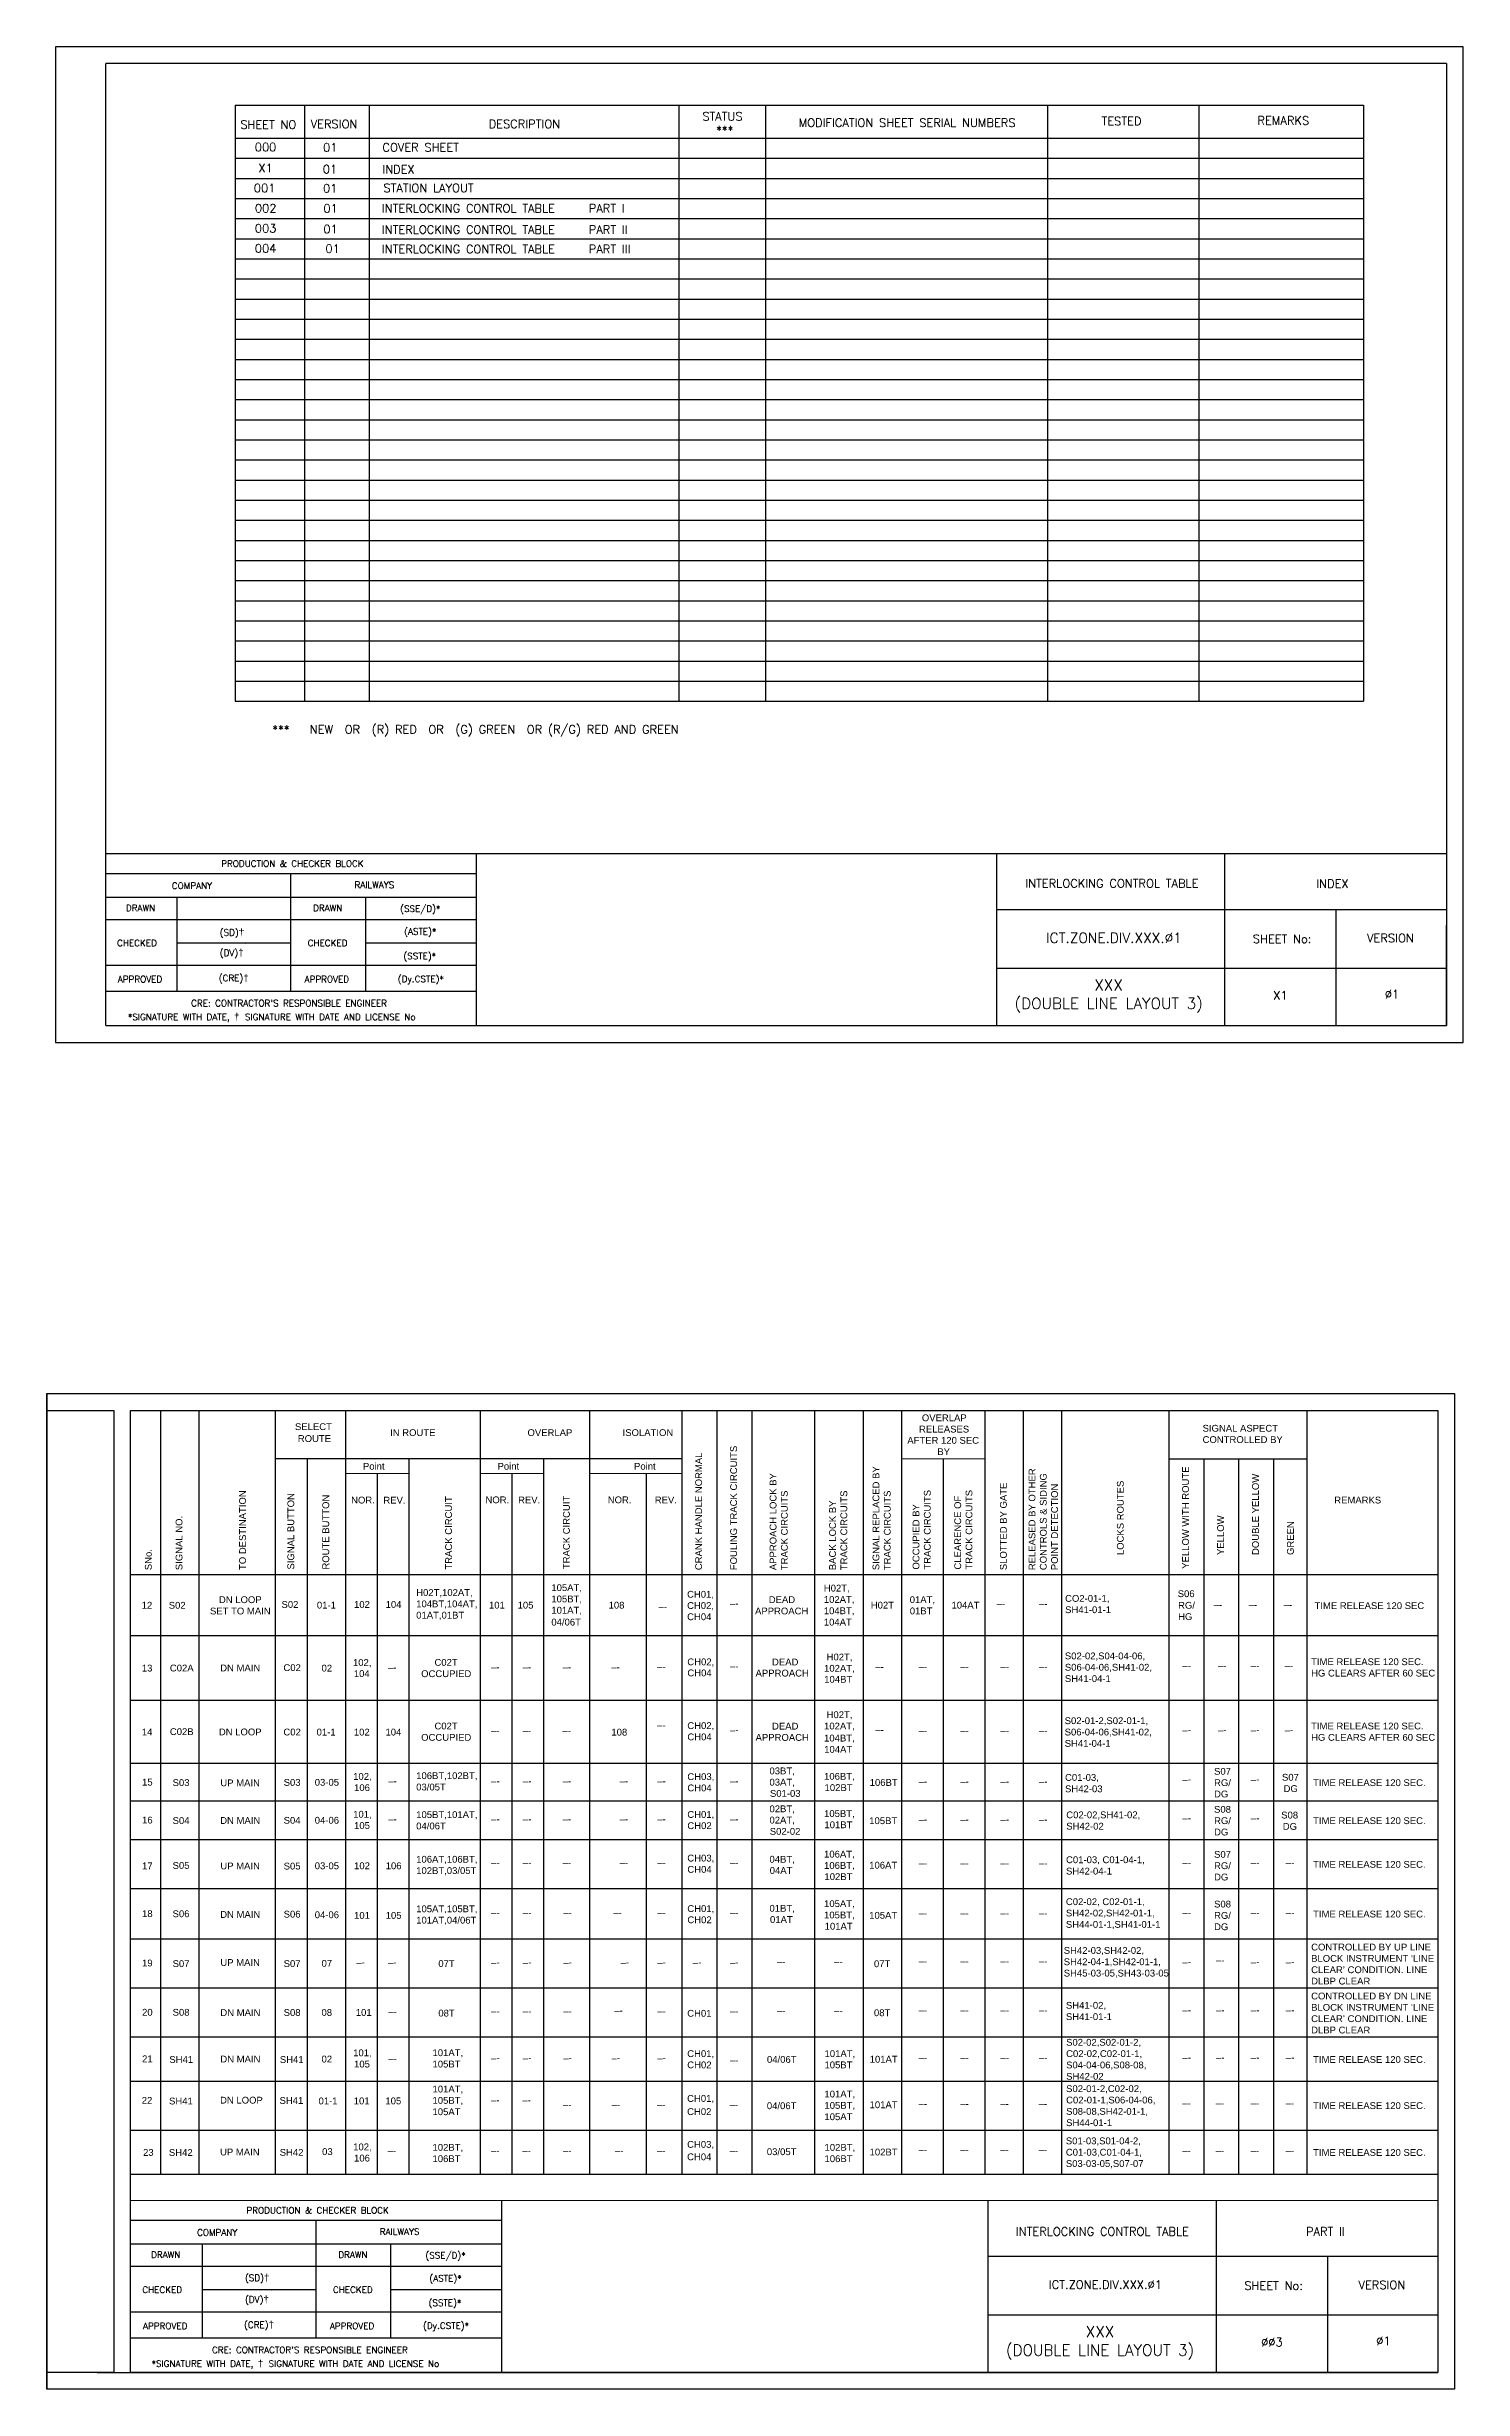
# Model space of a CAD drawing. Header units: inches. Extents: x -19 to 1640, y 39 to 741.
# Drawn here: x 766 to 1189, y 39 to 738 of the extents above; entities that cross this region are included whole.
import ezdxf
from ezdxf.enums import TextEntityAlignment as Align

# ---------------------------------------------------------------- set-up
doc = ezdxf.new("R2010")
doc.units = ezdxf.units.IN
doc.header["$MEASUREMENT"] = 0
for name, color, linetype in [('PDF2_Text', 7, 'Continuous'), ('PDF_Geometry', 7, 'Continuous'), ('PDF_Text', 7, 'Continuous')]:
    doc.layers.add(name, color=color, linetype=linetype)
doc.styles.add('PDF Arial', font='arial.ttf')
doc.styles.add('ROMANS', font='romans.shx', dxfattribs={"height": 2})

# ---------------------------------------------------------------- blocks, each defined once
blk = doc.blocks.new('A$C1B685902')
at = {"color": 7}
blk.add_line((0, 297), (0, 0), dxfattribs=at)
for points in [[(0, 297), (420, 297), (420, 0), (0, 0)], [(25, 292), (415, 292), (415, 5), (25, 5)]]:
    blk.add_lwpolyline(points, close=True, dxfattribs=at)
blk.add_lwpolyline([(0, 292), (20, 292), (20, 5), (0, 5)], dxfattribs=at)

msp = doc.modelspace()

# ---------------------------------------------------------------- linework, layer by layer
at = {"lineweight": -2}
for p, q in [((1188.97, 737.51), (768.97, 737.51)), ((768.97, 737.51), (768.97, 440.51)), ((1188.97, 440.51), (1188.97, 737.51)), ((783.97, 445.51), (783.97, 732.51)), ((1183.97, 732.51), (1183.97, 445.51)), ((1049.82, 445.8), (1049.82, 496.86)), ((1049.82, 480.14), (1183.78, 480.14)), ((1049.82, 462.68), (1183.97, 462.68)), ((768.97, 440.51), (1188.97, 440.51)), ((1047.28, 43.75), (1047.28, 95.1)), ((1047.28, 78.38), (1181.24, 78.38)), ((1047.28, 60.92), (1181.42, 60.92))]:
    msp.add_line(p, q, dxfattribs=at)
at = {"linetype": 'Continuous', "lineweight": -2}
for p, q in [((1183.97, 732.51), (783.97, 732.51)), ((1117.9, 445.8), (1117.9, 496.86)), ((1183.97, 445.51), (1183.97, 475.51)), ((783.97, 445.51), (1065.97, 445.51)), ((783.97, 445.51), (1183.97, 445.51)), ((1115.36, 43.75), (1115.36, 95.1)), ((781.42, 43.75), (1063.42, 43.75)), ((781.42, 43.75), (1181.42, 43.75))]:
    msp.add_line(p, q, dxfattribs=at)
at = {"color": 0}
for p, q in [((822.56, 720.11), (1159.26, 720.11)), ((843.32, 719.95), (843.32, 542.28)), ((862.57, 720.11), (862.57, 542.28)), ((955.01, 720.11), (955.01, 542.28)), ((980.78, 720.11), (980.78, 542.28)), ((1064.95, 720.11), (1064.95, 542.28)), ((1110.1, 720.11), (1110.1, 542.28)), ((1159.26, 720.11), (1159.26, 542.28)), ((822.56, 710.28), (1159.26, 710.28)), ((822.56, 704.28), (1159.26, 704.28)), ((822.56, 698.28), (1159.26, 698.28)), ((822.56, 692.28), (1159.26, 692.28)), ((822.56, 686.28), (1159.26, 686.28)), ((822.56, 680.28), (1159.26, 680.28)), ((822.56, 674.28), (1159.26, 674.28)), ((822.56, 668.28), (1159.26, 668.28)), ((822.56, 662.28), (1159.26, 662.28)), ((822.56, 656.28), (1159.26, 656.28)), ((822.56, 650.28), (1159.26, 650.28)), ((822.56, 644.28), (1159.26, 644.28)), ((822.56, 638.28), (1159.26, 638.28)), ((822.56, 632.28), (1159.26, 632.28)), ((822.56, 626.28), (1159.26, 626.28)), ((822.56, 620.28), (1159.26, 620.28)), ((822.56, 614.28), (1159.26, 614.28)), ((822.56, 608.28), (1159.26, 608.28)), ((822.56, 602.28), (1159.26, 602.28)), ((822.56, 596.28), (1159.26, 596.28)), ((822.56, 590.28), (1159.26, 590.28)), ((822.56, 584.28), (1159.26, 584.28)), ((822.56, 578.28), (1159.26, 578.28)), ((822.56, 572.28), (1159.26, 572.28)), ((822.56, 566.28), (1159.26, 566.28)), ((822.56, 560.28), (1159.26, 560.28)), ((822.56, 554.28), (1159.26, 554.28)), ((822.56, 548.28), (1159.26, 548.28)), ((822.56, 542.28), (1159.26, 542.28)), ((822.56, 542.28), (1159.26, 542.28)), ((822.56, 542.28), (1159.26, 542.28))]:
    msp.add_line(p, q, dxfattribs=at)
for p, q in [((822.56, 720.11), (822.56, 542.28)), ((783.97, 496.86), (1183.97, 496.86)), ((894.5, 496.86), (894.5, 445.51)), ((817.14, 490.8), (783.9, 490.81)), ((894.5, 490.8), (817.14, 490.8)), ((839.11, 490.8), (839.11, 455.71)), ((817.14, 483.76), (783.9, 483.76)), ((805.34, 455.71), (805.34, 483.76)), ((894.5, 483.76), (817.14, 483.76)), ((861.55, 455.71), (861.55, 483.76)), ((817.14, 477.09), (783.9, 477.1)), ((894.5, 477.09), (817.14, 477.09)), ((1151.01, 480.14), (1151.01, 445.51)), ((839.11, 470.12), (805.34, 470.12)), ((825.8, 469.97), (825.8, 469.97)), ((894.5, 470.11), (861.55, 470.11)), ((817.14, 463.45), (783.9, 463.45)), ((894.5, 463.45), (817.14, 463.45)), ((817.14, 455.71), (783.9, 455.71)), ((894.5, 455.7), (817.14, 455.71)), ((800.32, 330.75), (800.32, 102.78)), ((811.76, 330.75), (811.76, 102.78)), ((834.54, 330.75), (834.54, 102.78)), ((855.55, 330.75), (855.55, 102.78)), ((895.7, 330.75), (895.7, 102.78)), ((928.34, 330.75), (928.34, 102.78)), ((955.85, 330.75), (955.85, 102.78)), ((966.28, 330.75), (966.28, 102.78)), ((976.72, 330.75), (976.72, 102.78)), ((995.47, 330.75), (995.47, 102.78)), ((1009.93, 330.75), (1009.93, 102.78)), ((1021.37, 330.75), (1021.37, 102.78)), ((1046.27, 330.75), (1046.27, 102.78)), ((1057.71, 330.75), (1057.71, 102.78)), ((1069.15, 330.75), (1069.15, 102.78)), ((1101.12, 330.75), (1101.12, 102.86)), ((1142.3, 330.75), (1142.3, 102.86)), ((955.92, 316.24), (834.75, 316.24)), ((844.11, 316.31), (844.11, 102.78)), ((874.4, 316.24), (874.4, 102.78)), ((914.55, 316.24), (914.55, 102.78)), ((1033.82, 316.31), (1033.82, 102.78)), ((1142.3, 316.16), (1101.12, 316.17)), ((1111.55, 316.17), (1111.55, 102.79)), ((1121.99, 316.17), (1121.99, 102.79)), ((1132.42, 316.17), (1132.42, 102.79)), ((864.98, 311.95), (864.98, 102.78)), ((905.19, 311.88), (905.19, 102.78)), ((945.27, 311.88), (945.27, 102.78)), ((1181.42, 281.67), (791.42, 281.67)), ((1181.42, 263.46), (791.42, 263.46)), ((1181.42, 244.18), (791.42, 244.18)), ((1181.56, 225.35), (791.56, 225.35)), ((1181.49, 214.12), (791.49, 214.12)), ((1181.56, 202.65), (791.56, 202.65)), ((1181.49, 188.05), (791.49, 188.05)), ((1181.56, 172.98), (791.56, 172.98)), ((1181.56, 158.38), (791.56, 158.38)), ((1181.49, 143.78), (791.49, 143.78)), ((1181.42, 130.49), (791.42, 130.49)), ((1181.42, 115.94), (791.42, 115.94)), ((1181.45, 102.78), (791.45, 102.78)), ((791.44, 95.02), (1181.42, 95.1)), ((902.03, 95.1), (902.03, 43.75)), ((824.67, 89.04), (791.43, 89.04)), ((902.03, 89.04), (824.67, 89.04)), ((846.63, 89.04), (846.63, 53.95)), ((824.67, 82), (791.43, 82)), ((812.87, 53.95), (812.87, 82)), ((902.03, 81.99), (824.67, 82)), ((869.08, 53.95), (869.08, 82)), ((1148.46, 78.38), (1148.46, 43.75)), ((824.67, 75.33), (791.43, 75.34)), ((902.03, 75.33), (824.67, 75.33)), ((846.63, 68.36), (812.87, 68.36)), ((833.33, 68.21), (833.33, 68.21)), ((902.03, 68.35), (869.08, 68.35)), ((824.67, 61.69), (791.43, 61.69)), ((902.03, 61.68), (824.67, 61.69)), ((824.67, 53.95), (791.43, 53.95)), ((902.03, 53.94), (824.67, 53.95))]:
    msp.add_line(p, q)
at = {"layer": 'PDF_Geometry', "lineweight": 15}
for points in [[(811.76, 102.78), (811.76, 330.82)], [(834.54, 102.78), (834.54, 330.82)], [(1046.27, 316.31), (1046.27, 330.75)], [(1057.71, 316.31), (1057.71, 330.75)], [(1069.15, 316.31), (1069.15, 330.75)], [(834.75, 316.24), (855.62, 316.24)], [(855.62, 316.24), (955.92, 316.24)], [(1021.37, 316.31), (1046.27, 316.31)], [(1046.27, 311.96), (1046.27, 316.31)], [(1057.71, 311.96), (1057.71, 316.31)], [(1069.15, 311.96), (1069.15, 316.31)], [(855.62, 311.88), (874.47, 311.88)], [(864.98, 281.74), (864.98, 311.95)], [(895.77, 311.88), (914.55, 311.88)], [(928.34, 311.88), (955.92, 311.88)], [(1046.27, 281.74), (1046.27, 311.95)], [(1057.71, 281.74), (1057.71, 311.95)], [(1069.15, 281.74), (1069.15, 311.95)], [(955.85, 102.78), (955.85, 281.67)], [(966.28, 102.78), (966.28, 281.67)], [(1046.27, 270.52), (1046.27, 281.59)], [(1057.71, 270.52), (1057.71, 281.59)], [(1069.15, 270.52), (1069.15, 281.59)], [(1046.27, 259.3), (1046.27, 270.38)], [(1057.71, 259.3), (1057.71, 270.38)], [(1069.15, 259.3), (1069.15, 270.38)], [(1046.27, 253.61), (1046.27, 261.33)], [(1057.71, 253.61), (1057.71, 261.33)], [(1069.15, 253.61), (1069.15, 261.33)]]:
    msp.add_lwpolyline(points, dxfattribs=at)

# ---------------------------------------------------------------- block references
msp.add_blockref('A$C1B685902', (766.42, 38.75))

# ---------------------------------------------------------------- texts
at = {"color": 0, "style": 'ROMANS'}
for s, p in [('SHEET NO', (832.5, 714.33)), ('VERSION', (852.1, 714.46)), ('DESCRIPTION', (908.89, 714.5)), ('STATUS', (967.97, 716.77)), ('MODIFICATION SHEET SERIAL NUMBERS', (1023.06, 714.86)), ('TESTED', (1087.04, 715.36)), ('REMARKS', (1135.31, 715.54))]:
    msp.add_text(s, height=2.5, dxfattribs=at).set_placement(p, align=Align.MIDDLE)
at = {"style": 'ROMANS'}
for s, height, p in [('***   ', 2.5, (971.25, 712.65)), ('***   NEW  OR  (R) RED  OR  (G) GREEN  OR (R/G) RED AND GREEN', 2.5, (894.3, 533.9)), ('PRODUCTION & CHECKER BLOCK', 1.92, (839.68, 493.86)), ('COMPANY', 1.92, (809.72, 487.25)), ('RAILWAYS', 1.92, (864.14, 487.51)), ('DRAWN', 1.92, (794.37, 480.62)), ('DRAWN', 1.92, (850.22, 480.62)), ('(SSE/D)*', 1.92, (877.83, 480.42)), ('CHECKED', 1.92, (793.31, 470.17)), ('CHECKED', 1.92, (850.18, 470.17)), ('(ASTE)*', 1.92, (877.83, 473.59)), ('(SSTE)*', 1.92, (877.67, 466.27)), ('APPROVED', 1.92, (794.21, 459.37)), ('APPROVED', 1.92, (849.95, 459.37)), ('(Dy.CSTE)*', 1.92, (878, 459.44)), ("CRE: CONTRACTOR'S RESPONSIBLE ENGINEER", 1.92, (838.68, 452.21)), ('PRODUCTION & CHECKER BLOCK', 1.92, (847.21, 92.1)), ('COMPANY', 1.92, (817.25, 85.49)), ('RAILWAYS', 1.92, (871.67, 85.74)), ('DRAWN', 1.92, (801.89, 78.86)), ('DRAWN', 1.92, (857.75, 78.86)), ('(SSE/D)*', 1.92, (885.36, 78.66)), ('(ASTE)*', 1.92, (885.36, 71.83)), ('CHECKED', 1.92, (800.84, 68.41)), ('CHECKED', 1.92, (857.71, 68.41)), ('(SSTE)*', 1.92, (885.2, 64.51)), ('APPROVED', 1.92, (801.74, 57.61)), ('APPROVED', 1.92, (857.48, 57.61)), ('(Dy.CSTE)*', 1.92, (885.53, 57.68)), ("CRE: CONTRACTOR'S RESPONSIBLE ENGINEER", 1.92, (844.9, 50.45))]:
    msp.add_text(s, height=height, dxfattribs=at).set_placement(p, align=Align.MIDDLE_CENTER)
at = {"color": 0, "style": 'ROMANS'}
for s, p in [('000', (831.68, 707.61)), ('01', (850.96, 707.5)), ('X1', (831.68, 701.34)), ('01', (850.91, 701.02)), ('001', (831.4, 695.37)), ('01', (850.93, 695.3)), ('002', (831.71, 689.37)), ('01', (851.06, 689.3)), ('003', (831.7, 683.37)), ('004', (831.7, 677.37)), ('01', (851.04, 683.14)), ('01 ', (852.55, 677.3))]:
    msp.add_text(s, height=2.5, dxfattribs=at).set_placement(p, align=Align.MIDDLE_CENTER)
for s, p in [('COVER SHEET', (866.53, 707.52)), ('INDEX', (866.53, 700.96)), ('STATION LAYOUT', (866.84, 695.41)), ('INTERLOCKING CONTROL TABLE   PART I', (866.38, 689.35)), ('INTERLOCKING CONTROL TABLE   PART II', (866.38, 683.01)), ('INTERLOCKING CONTROL TABLE   PART III', (866.38, 677.18))]:
    msp.add_text(s, height=2.5, dxfattribs=at).set_placement(p, align=Align.MIDDLE_LEFT)
at = {"lineweight": -2, "style": 'ROMANS'}
for s, height, p in [('INTERLOCKING CONTROL TABLE', 2.5, (1084.17, 487.94)), ('INDEX ', 2.5, (1150.83, 487.88)), ('ICT.ZONE.DIV.XXX.Ø1', 3, (1084.79, 471.7)), ('SHEET No:', 2.5, (1134.96, 471.4)), ('VERSION', 2.5, (1167.27, 471.63)), ('X1 ', 2.5, (1135.31, 454.53)), ('Ø1', 2.5, (1167.73, 454.91)), ('INTERLOCKING CONTROL TABLE', 2.5, (1081.35, 85.78)), ('PART II', 2.5, (1147.85, 85.78)), ('ICT.ZONE.DIV.XXX.Ø1', 2.5, (1082.24, 69.94)), ('SHEET No:', 2.5, (1132.42, 69.64)), ('VERSION', 2.5, (1164.72, 69.86)), ('ØØ3 ', 2.5, (1132.76, 52.77)), ('Ø1', 2.5, (1165.18, 53.15))]:
    msp.add_text(s, height=height, dxfattribs=at).set_placement(p, align=Align.MIDDLE_CENTER)
at = {"char_height": 1.92, "attachment_point": 1, "style": 'ROMANS'}
for s, width, insert in [('(SD){\\fArial|b0|i0|c0|p34;\\H1.08333x;†}', 8.1172, (818, 474.42)), ('(DV){\\fArial|b0|i0|c0|p34;\\H1.08333x;†}', 8.1172, (818, 468.37)), ('(CRE){\\fArial|b0|i0|c0|p34;\\H1.08333x;†}', 8.1172, (817.71, 460.83)), ('\\pi-5.76,l9.6,t9.6;*SIGNATURE WITH DATE, {\\fArial|b0|i0|c0|p34;\\H1.08333x;†  }SIGNATURE WITH DATE AND LICENSE No', 113.7459, (786.77, 449.23)), ('(SD){\\fArial|b0|i0|c0|p34;\\H1.08333x;†}', 8.1172, (825.53, 73.07)), ('(DV){\\fArial|b0|i0|c0|p34;\\H1.08333x;†}', 8.1172, (825.53, 66.61)), ('(CRE){\\fArial|b0|i0|c0|p34;\\H1.08333x;†}', 8.1172, (825.24, 59.07)), ('\\pi-5.76,l9.6,t9.6;*SIGNATURE WITH DATE, {\\fArial|b0|i0|c0|p34;\\H1.08333x;†  }SIGNATURE WITH DATE AND LICENSE No', 104.6362, (793.82, 47.47))]:
    msp.add_mtext_dynamic_manual_height_columns(s, width=width, gutter_width=12.5, heights=[0], dxfattribs=dict(at, insert=insert))
at = {"char_height": 3.3, "width": 68.7221, "attachment_point": 2, "style": 'ROMANS'}
for insert in [(1083.2, 459.3), (1080.65, 57.53)]:
    msp.add_mtext('XXX\\P(DOUBLE LINE LAYOUT 3)', dxfattribs=dict(at, insert=insert))
at = {"layer": 'PDF2_Text', "attachment_point": 7, "style": 'PDF Arial'}
for s, insert, char_height in [('–-', (970.19, 272.16), 2.03), ('–-', (1062.38, 272.04), 2.03), ('13', (794.76, 252.81), 2.03), ('C02A', (803.12, 252.83), 2.03), ('C02', (837, 252.94), 2.03), ('02', (848.37, 252.8), 2.03), ('102,', (857.75, 254.12), 2.03), ('104', (858.01, 251.18), 2.03), ('–-', (868.2, 253.06), 2.03), ('–-', (898.91, 253.14), 2.03), ('–-', (908.35, 253.14), 2.03), ('–-', (920.31, 253.14), 2.03), ('–-', (934.86, 253.14), 2.03), ('–-', (948.5, 253.2), 2.03), ('CH02,', (957.5, 254.32), 2.03), ('CH04', (957.52, 251.38), 2.03), ('–-', (970.19, 253.43), 2.03), ('APPROACH', (977.86, 251.32), 2.03), ('DEAD', (982.77, 254.65), 2.03), ('102AT,', (998.3, 252.41), 2.03), ('104BT', (998.34, 249.47), 2.03), ('H02T,', (999.05, 255.77), 2.03), ('–-', (1013.62, 253.26), 2.03), ('–-', (1026.5, 253.32), 2.03), ('–-', (1038.97, 253.32), 2.03), ('–-', (1050.93, 253.32), 2.03), ('–-', (1062.38, 253.32), 2.03), ('–-', (1105.23, 253.52), 2.03), ('–-', (1115.82, 253.52), 2.03), ('–-', (1125.62, 253.52), 2.03), ('–-', (1135.73, 253.52), 2.03), ('CH02,', (957.5, 235.3), 2.03), ('102AT,', (998.3, 235.18), 2.03), ('H02T,', (999.05, 238.55), 2.03), ('14', (794.76, 233.79), 2.03), ('C02B', (803.12, 233.85), 2.03), ('C02', (837, 233.74), 2.03), ('102', (858.01, 233.72), 2.03), ('104', (867.45, 233.72), 2.03), ('–-', (898.91, 234.2), 2.03), ('–-', (908.35, 234.2), 2.03), ('–-', (920.26, 234.2), 2.03), ('–-', (948.5, 235.8), 2.03), ('CH04', (957.52, 232.29), 2.03), ('–-', (970.19, 234.38), 2.03), ('APPROACH', (977.86, 232.13), 2.03), ('DEAD', (982.77, 235.52), 2.03), ('104BT,', (998.3, 231.58), 2.03), ('104AT', (998.34, 228.57), 2.03), ('–-', (1013.62, 234.45), 2.03), ('–-', (1026.5, 234.21), 2.03), ('–-', (1038.97, 234.21), 2.03), ('–-', (1050.93, 234.21), 2.03), ('–-', (1062.38, 234.21), 2.03), ('–-', (1105.23, 234.38), 2.03), ('–-', (1115.82, 234.38), 2.03), ('–-', (1125.62, 234.38), 2.03), ('–-', (1135.73, 234.38), 2.03), ('03BT,', (982.01, 221.8), 2.03), ('S07\\PRG/\\PDG', (1114.65, 215.25), 2.03), ('15', (794.83, 218.79), 2.03), ('S03', (803.94, 218.65), 2.03), ('S03', (837.07, 218.72), 2.03), ('03-05', (846.34, 218.74), 2.03), ('102,', (857.81, 220.14), 2.03), ('106', (858.08, 217.14), 2.03), ('–-', (868.27, 219.13), 2.03), ('–-', (898.98, 219.13), 2.03), ('–-', (908.42, 219.13), 2.03), ('–-', (920.28, 219.13), 2.03), ('–-', (937.35, 219.13), 2.03), ('–-', (948.57, 219.13), 2.03), ('CH03,', (957.51, 220.08), 2.03), ('CH04', (957.52, 217.07), 2.03), ('–-', (970.26, 219.13), 2.03), ('03AT,', (982.01, 218.43), 2.03), ('S01-03', (982.15, 215.43), 2.03), ('106BT,', (998.3, 220.17), 2.03), ('102BT', (998.45, 217.17), 2.03), ('106BT', (1011.91, 218.69), 2.03), ('–-', (1026.5, 219.03), 2.03), ('–-', (1038.97, 219.03), 2.03), ('–-', (1050.93, 219.03), 2.03), ('–-', (1062.38, 219.03), 2.03), ('–-', (1105.23, 219.66), 2.03), ('–-', (1125.62, 219.66), 2.03), ('TIME RELEASE 120 SEC.', (1144.21, 218.63), 2.0298), ('101,', (857.81, 208.86), 2.03), ('CH01,', (957.5, 208.8), 2.03), ('02BT,', (982.01, 210.48), 2.03), ('105BT,', (998.3, 209.06), 2.03), ('C02-02,SH41-02,\\PSH42-02', (1070.56, 205.65), 2.0298), ('S08\\PRG/\\PDG', (1114.65, 203.91), 2.03), ('16', (794.83, 207.47), 2.03), ('S04', (803.94, 207.33), 2.03), ('S04', (837.07, 207.4), 2.03), ('04-06', (846.34, 207.42), 2.03), ('105', (858.08, 205.85), 2.03), ('–-', (868.27, 207.8), 2.03), ('–-', (898.98, 207.8), 2.03), ('–-', (908.42, 207.8), 2.03), ('–-', (920.28, 207.8), 2.03), ('–-', (937.35, 207.8), 2.03), ('–-', (948.57, 207.8), 2.03), ('CH02', (957.52, 205.8), 2.03), ('–-', (970.26, 207.8), 2.03), ('02AT,', (982.01, 207.11), 2.03), ('S02-02', (982.1, 204.11), 2.03), ('101BT', (998.41, 206.06), 2.03), ('105BT', (1011.77, 207.28), 2.03), ('–-', (1026.5, 207.71), 2.03), ('–-', (1038.97, 207.71), 2.03), ('–-', (1050.93, 207.71), 2.03), ('–-', (1062.38, 207.71), 2.03), ('–-', (1105.23, 208.1), 2.03), ('–-', (1125.62, 208.1), 2.03), ('TIME RELEASE 120 SEC.', (1144.21, 207.29), 2.0298), ('17', (794.83, 193.84), 2.03), ('S05', (803.94, 193.94), 2.03), ('S05', (837.07, 193.75), 2.03), ('03-05', (846.34, 193.83), 2.03), ('102', (858.08, 193.83), 2.03), ('106', (867.51, 193.83), 2.03), ('CH03,', (957.5, 195.78), 2.03), ('04BT,', (982.01, 195.44), 2.03), ('106AT,', (998.3, 196.96), 2.03), ('106BT,', (998.3, 193.59), 2.03), ('106AT', (1011.77, 194.02), 2.03), ('C01-03, C01-04-1,\\PSH42-04-1', (1070.49, 192.25), 2.0298), ('–-', (1105.23, 194.85), 2.03), ('S07\\PRG/\\PDG', (1114.65, 190.48), 2.03), ('–-', (1125.62, 194.85), 2.03), ('–-', (1136.06, 194.85), 2.03), ('TIME RELEASE 120 SEC.', (1144.21, 194.27), 2.0298), ('–-', (898.98, 194.74), 2.03), ('–-', (908.42, 194.74), 2.03), ('–-', (920.28, 194.74), 2.03), ('–-', (937.35, 194.74), 2.03), ('–-', (948.57, 194.74), 2.03), ('CH04', (957.52, 192.77), 2.03), ('–-', (970.26, 194.74), 2.03), ('04AT', (982.08, 192.44), 2.03), ('102BT', (998.41, 190.59), 2.03), ('–-', (1026.5, 194.65), 2.03), ('–-', (1038.97, 194.65), 2.03), ('–-', (1050.93, 194.65), 2.03), ('–-', (1062.38, 194.65), 2.03), ('CH01,', (957.5, 180.72), 2.03), ('01BT,', (982.01, 180.81), 2.03), ('105AT,', (998.3, 182.18), 2.03), ('C02-02, C02-01-1,\\PSH42-02,SH42-01-1,\\PSH44-01-1,SH41-01-1', (1070.45, 176.01), 2.0298), ('S08\\PRG/\\PDG', (1114.65, 175.65), 2.03), ('18', (794.83, 179.56), 2.03), ('S06', (803.94, 179.52), 2.03), ('S06', (837.07, 179.41), 2.03), ('04-06', (846.34, 179.22), 2.03), ('101', (858.08, 179.04), 2.03), ('105', (867.51, 179.04), 2.03), ('–-', (898.98, 179.82), 2.03), ('–-', (908.42, 179.82), 2.03), ('–-', (920.54, 179.82), 2.03), ('–-', (935.46, 179.82), 2.03), ('–-', (948.57, 179.82), 2.03), ('CH02', (957.52, 177.72), 2.03), ('–-', (970.26, 179.82), 2.03), ('01AT', (982.17, 177.8), 2.03), ('105BT,', (998.3, 178.81), 2.03), ('101AT', (998.47, 175.81), 2.03), ('105AT', (1011.77, 179.07), 2.03), ('–-', (1026.5, 179.72), 2.03), ('–-', (1038.97, 179.72), 2.03), ('–-', (1050.93, 179.72), 2.03), ('–-', (1062.38, 179.72), 2.03), ('–-', (1105.23, 179.93), 2.03), ('–-', (1125.62, 179.93), 2.03), ('–-', (1136.06, 179.93), 2.03), ('TIME RELEASE 120 SEC.', (1144.21, 179.44), 2.0298), ('CONTROLLED BY UP LINE\\PBLOCK INSTRUMENT ‘LINE \\PCLEAR’ CONDITION. LINE \\PDLBP CLEAR', (1143.61, 159.44), 2.0298), ('19', (794.83, 164.84), 2.03), ('S07', (803.94, 164.65), 2.03), ('S07', (837.07, 164.66), 2.03), ('07', (848.38, 164.72), 2.03), ('–-', (858.76, 165.07), 2.03), ('–-', (868.19, 165.07), 2.03), ('07T', (883.22, 164.66), 2.03), ('–-', (898.98, 165.07), 2.03), ('–-', (908.42, 165.07), 2.03), ('–-', (920.54, 165.07), 2.03), ('–-', (937.61, 165.07), 2.03), ('–-', (948.57, 165.07), 2.03), ('–-', (959.14, 165.07), 2.03), ('–-', (970.26, 165.07), 2.03), ('–-', (984.27, 165.28), 2.03), ('–-', (1001.31, 165.2), 2.03), ('07T', (1013.18, 164.61), 2.03), ('–-', (1026.5, 165.39), 2.03), ('–-', (1038.97, 165.39), 2.03), ('–-', (1050.93, 165.39), 2.03), ('–-', (1062.38, 165.39), 2.03), ('–-', (1105.23, 165.18), 2.03), ('–-', (1115.19, 165.71), 2.03), ('–-', (1125.62, 165.18), 2.03), ('–-', (1136.06, 165.18), 2.03), ('SH41-02, \\PSH41-01-1', (1070.46, 148.83), 2.03), ('CONTROLLED BY DN LINE\\PBLOCK INSTRUMENT ‘LINE \\PCLEAR’ CONDITION. LINE \\PDLBP CLEAR', (1143.61, 144.84), 2.0298), ('20', (794.83, 150.14), 2.03), ('S08', (803.94, 150.13), 2.03), ('S08', (837.07, 150.06), 2.03), ('08', (848.36, 150.08), 2.03), ('101', (858.59, 150.08), 2.03), ('–-', (868.27, 150.29), 2.03), ('08T', (883.22, 149.89), 2.03), ('–-', (898.98, 150.47), 2.03), ('–-', (908.42, 150.47), 2.03), ('–-', (920.54, 150.47), 2.03), ('–-', (935.71, 150.72), 2.03), ('–-', (948.57, 150.47), 2.03), ('CH01', (957.47, 149.83), 2.03), ('–-', (970.26, 150.47), 2.03), ('–-', (984.27, 150.68), 2.03), ('–-', (1001.31, 150.66), 2.03), ('08T', (1013.18, 149.99), 2.03), ('–-', (1026.5, 150.79), 2.03), ('–-', (1038.97, 150.79), 2.03), ('–-', (1050.93, 150.79), 2.03), ('–-', (1062.38, 150.79), 2.03), ('–-', (1105.23, 150.83), 2.03), ('–-', (1115.19, 150.83), 2.03), ('–-', (1125.62, 150.83), 2.03), ('–-', (1136.06, 150.83), 2.03), ('101,', (857.81, 137.69), 2.03), ('101AT,\\P105BT', (881.48, 134.68), 2.03), ('CH01,', (957.47, 137.45), 2.03), ('101AT,', (998.44, 137.44), 2.03), ('S02-02,S02-01-2,\\PC02-02,C02-01-1, \\PS04-04-06,S08-08,\\PSH42-02', (1070.51, 131.03), 2.0298), ('21', (794.83, 136.27), 2.03), ('SH41', (802.97, 136.05), 2.03), ('SH41', (835.93, 136.04), 2.03), ('02', (848.37, 136.17), 2.03), ('105', (858.08, 134.68), 2.03), ('–-', (868.27, 136.36), 2.03), ('–-', (898.98, 136.53), 2.03), ('–-', (908.42, 136.53), 2.03), ('–-', (920.54, 136.53), 2.03), ('–-', (934.89, 136.53), 2.03), ('–-', (948.57, 136.53), 2.03), ('CH02', (957.48, 134.44), 2.03), ('–-', (970.26, 135.86), 2.03), ('04/06T', (981.26, 136.06), 2.03), ('105BT', (998.42, 134.44), 2.03), ('101AT', (1011.91, 136.13), 2.03), ('–-', (1026.5, 136.64), 2.03), ('–-', (1038.97, 136.64), 2.03), ('–-', (1050.93, 136.64), 2.03), ('–-', (1062.38, 136.64), 2.03), ('–-', (1105.23, 136.7), 2.03), ('–-', (1115.19, 136.7), 2.03), ('–-', (1125.62, 136.7), 2.03), ('–-', (1136.06, 136.7), 2.03), ('TIME RELEASE 120 SEC.', (1144.21, 136.05), 2.0298), ('22', (794.73, 123.89), 2.03), ('SH41', (835.84, 123.83), 2.03), ('101', (857.98, 123.7), 2.03), ('105', (867.42, 123.7), 2.03), ('101AT,\\P105BT,\\P105AT', (881.48, 120.46), 2.03), ('CH01,', (957.44, 124.08), 2.03), ('101AT,\\P105BT,\\P105AT', (998.41, 118.97), 2.03), ('S02-01-2,C02-02,\\PC02-01-1,S06-04-06,\\PS08-08,SH42-01-1,\\PSH44-01-1', (1070.51, 117.19), 2.0298), ('SH41', (802.88, 123.66), 2.03), ('–-', (898.89, 123.98), 2.03), ('–-', (908.32, 123.98), 2.03), ('–-', (920.45, 122.61), 2.03), ('–-', (934.93, 122.61), 2.03), ('–-', (948.47, 122.61), 2.03), ('CH02', (957.44, 120.5), 2.03), ('–-', (970.16, 122.61), 2.03), ('04/06T', (981.23, 122.25), 2.03), ('101AT', (1011.88, 122.54), 2.03), ('–-', (1026.48, 122.9), 2.03), ('–-', (1038.94, 122.9), 2.03), ('–-', (1050.9, 122.9), 2.03), ('–-', (1062.36, 122.9), 2.03), ('–-', (1105.21, 123.05), 2.03), ('–-', (1115.16, 123.05), 2.03), ('–-', (1125.6, 123.05), 2.03), ('–-', (1136.03, 123.05), 2.03), ('TIME RELEASE 120 SEC.', (1144.21, 122.29), 2.0298), ('102,', (857.81, 109.63), 2.03), ('102BT,\\P106BT', (881.48, 106.45), 2.03), ('CH03,', (957.44, 110.38), 2.03), ('102BT,\\P106BT', (998.44, 106.45), 2.03), ('S01-03,S01-04-2, \\PC01-03,C01-04-1,\\PS03-03-05,S07-07', (1070.43, 104.66), 2.0298), ('23', (795.12, 108.32), 2.03), ('SH42', (802.83, 108.31), 2.03), ('SH42', (835.89, 108.35), 2.03), ('03', (848.54, 108.57), 2.03), ('106', (858.08, 106.63), 2.03), ('–-', (868.09, 108.83), 2.03), ('–-', (898.89, 108.83), 2.03), ('–-', (908.32, 108.83), 2.03), ('–-', (920.45, 108.83), 2.03), ('–-', (935.88, 108.83), 2.03), ('–-', (948.47, 108.94), 2.03), ('CH04', (957.44, 107.01), 2.03), ('–-', (970.16, 108.94), 2.03), ('03/05T', (981.23, 108.54), 2.03), ('102BT', (1011.88, 108.44), 2.03), ('–-', (1026.48, 109.1), 2.03), ('–-', (1038.94, 109.1), 2.03), ('–-', (1050.9, 109.1), 2.03), ('–-', (1062.36, 109.1), 2.03), ('–-', (1105.21, 108.9), 2.03), ('–-', (1115.16, 108.9), 2.03), ('–-', (1125.6, 108.9), 2.03), ('–-', (1136.03, 108.9), 2.03), ('TIME RELEASE 120 SEC.', (1144.21, 108.31), 2.0298)]:
    msp.add_mtext(s, dxfattribs=dict(at, insert=insert, char_height=char_height))
for s, insert, char_height, width in [('\\pi4.30027;C02T\\P\\pi0.32867;OCCUPIED', (877.76, 251.14), 2.0298, 15.3364), ('S02-02,S04-04-06, \\PS06-04-06,SH41-02,\\PSH41-04-1', (1070.14, 249.68), 2.0298, 30.0635), ('TIME RELEASE 120 SEC.\\PHG CLEARS AFTER 60 SEC', (1143.6, 251.32), 2.0298, 36.8684), ('\\pi4.30027;C02T\\P\\pi0.32867;OCCUPIED', (877.76, 232.15), 2.0298, 15.3364), ('S02-01-2,S02-01-1,\\PS06-04-06,SH41-02,\\PSH41-04-1', (1070.08, 230.35), 2.0298, 28.7099), ('TIME RELEASE 120 SEC.\\PHG CLEARS AFTER 60 SEC', (1143.6, 232.15), 2.0298, 36.9587), ('\\pi0.62652;01-1', (846.27, 233.72), 2.0298, 6.29), ('\\pi5.70706;108', (929.14, 233.7), 2.0298, 15.7118), ('C01-03,\\PSH42-03', (1070.19, 216.8), 2.03, 28.3864), ('\\pi-0.02493;S07\\P\\pi0.44097;DG', (1134.94, 216.86), 2.0298, 4.7393), ('\\pi-0.25818;S08\\P\\pi0.2098;DG', (1134.94, 205.58), 2.0298, 4.277), ('SH42-03,SH42-02,\\PSH42-04-1,SH42-01-1,\\PSH45-03-05,SH43-03-05', (1069.8, 161.47), 2.0298, 28.4411), ('01-1', (847.47, 123.7), 2.03, 2.9957)]:
    msp.add_mtext(s, dxfattribs=dict(at, insert=insert, char_height=char_height, width=width))
at = {"layer": 'PDF_Text', "attachment_point": 7, "style": 'PDF Arial'}
for s, insert, char_height in [('OVERLAP', (1027.48, 327.48), 2.027), ('SELECT', (840.45, 324.83), 2.027), ('ROUTE', (841.3, 321.29), 2.027), ('IN ROUTE', (868.83, 323.06), 2.027), ('OVERLAP', (909.82, 323.06), 2.027), ('ISOLATION', (938.2, 323.06), 2.027), ('AFTER 120 SEC', (1023.13, 320.75), 2.0273), ('RELEASES', (1026.63, 324.11), 2.027), ('SIGNAL ASPECT', (1111.23, 324.36), 2.0273), ('CONTROLLED BY', (1111.23, 320.99), 2.0273), ('Point', (860.73, 313.03), 2.027), ('Point', (900.88, 313.03), 2.027), ('Point', (941.6, 313.03), 2.027), ('BY', (1032.1, 317.39), 2.027), ('NOR.', (857.2, 302.94), 2.027), ('REV.', (866.82, 302.94), 2.027), ('NOR.', (897.28, 303.01), 2.027), ('REV.', (907.01, 303.01), 2.027), ('NOR.', (933.76, 303.01), 2.027), ('REV.', (947.79, 303.01), 2.027), ('REMARKS', (1150.51, 302.94), 2.027), ('12', (794.72, 271.6), 2.027), ('S02', (836.43, 271.8), 2.027), ('01-1', (846.99, 271.6), 2.027), ('102', (858.07, 271.8), 2.027), ('104', (867.5, 271.8), 2.027), ('H02T,102AT,\\P104BT,104AT,\\P01AT,01BT', (876.62, 268.25), 2.0273), ('101', (898.33, 271.59), 2.027), ('105', (906.87, 271.59), 2.027), ('105AT,', (916.94, 276.46), 2.027), ('105BT,', (916.94, 273.1), 2.027), ('108', (934.02, 271.59), 2.027), ('CH01,', (957.43, 274.49), 2.027), ('CH02,', (957.43, 271.13), 2.027), ('H02T,\\P102AT,\\P104BT,\\P104AT', (998.23, 266.53), 2.027), ('H02T', (1012.24, 271.59), 2.027), ('01AT,', (1023.85, 272.88), 2.027), ('104AT', (1036.32, 271.59), 2.027), ('–-', (1049.77, 272.1), 2.027), ('CO2-01-1, \\PSH41-01-1', (1070.21, 270.23), 2.027), ('S06', (1103.81, 275), 2.027), ('RG/\\PHG', (1103.92, 268.17), 2.027), ('–-', (1114.56, 271.76), 2.027), ('–-', (1124.99, 271.76), 2.027), ('–-', (1135.42, 271.76), 2.027), ('TIME RELEASE 120 SEC', (1144.62, 271.44), 2.0273), ('04/06T', (916.94, 266.53), 2.027), ('101AT,', (916.94, 269.73), 2.027), ('–-', (948.92, 271.21), 2.027), ('CH04', (957.45, 268.13), 2.027), ('01BT', (1023.88, 269.88), 2.027), ('DN MAIN', (818.14, 252.88), 2.027), ('DN LOOP', (817.74, 233.77), 2.027), ('UP MAIN', (818.19, 218.58), 2.027), ('106BT,102BT,\\P03/05T', (876.62, 217.33), 2.0273), ('105BT,101AT,\\P04/06T', (876.62, 205.72), 2.0273), ('DN MAIN', (818.14, 207.38), 2.027), ('UP MAIN', (818.19, 193.8), 2.027), ('106AT,106BT,\\P102BT,03/05T', (876.62, 192.06), 2.0273), ('105AT,105BT,\\P101AT,04/06T', (876.62, 177.27), 2.0273), ('DN MAIN', (818.14, 179.35), 2.027), ('UP MAIN', (818.19, 164.98), 2.027), ('DN MAIN', (818.19, 150.07), 2.027), ('DN MAIN', (818.19, 136.21), 2.027), ('DN LOOP', (818.1, 123.92), 2.027), ('UP MAIN', (818.1, 108.45), 2.027)]:
    msp.add_mtext(s, dxfattribs=dict(at, insert=insert, char_height=char_height))
at = {"layer": 'PDF_Text', "attachment_point": 7, "rotation": 90, "style": 'PDF Arial'}
for s, insert, char_height in [('CRANK HANDLE NORMAL', (961.92, 283.07), 2.0273), ('FOULING TRACK CIRCUITS', (972.35, 283.07), 2.0273), ('APPROACH LOCK BY', (984.13, 283.07), 2.0273), ('SIGNAL REPLACED BY', (1014.82, 283.07), 2.0273), ('SLOTTED BY GATE', (1052.84, 283.07), 2.0273), ('RELEASED BY OTHER', (1061.38, 283.07), 2.0273), ('CONTROLS & SIDING', (1064.74, 283.07), 2.0273), ('POINT DETECTION', (1068.1, 283.07), 2.0273), ('LOCKS ROUTES', (1087.72, 287.57), 2.0273), ('YELLOW WITH ROUTE', (1107.19, 283.48), 2.0273), ('DOUBLE YELLOW', (1128.06, 287.6), 2.0273), ('TO DESTINATION', (825.85, 283.13), 2.0273), ('SIGNAL BUTTON', (840.25, 283.25), 2.0273), ('ROUTE BUTTON', (850.68, 283.25), 2.0273), ('TRACK CIRCUIT', (887.31, 283.25), 2.0273), ('TRACK CIRCUIT', (922.47, 283.39), 2.0273), ('TRACK CIRCUITS', (987.49, 283.07), 2.0273), ('BACK LOCK BY', (1001.87, 283.07), 2.0273), ('TRACK CIRCUITS', (1005.24, 283.07), 2.0273), ('TRACK CIRCUITS', (1018.19, 283.07), 2.0273), ('OCCUPIED BY', (1026.77, 283.25), 2.0273), ('TRACK CIRCUITS', (1030.13, 283.25), 2.0273), ('CLEARENCE OF', (1039.22, 283.25), 2.0273), ('TRACK CIRCUITS', (1042.58, 283.25), 2.0273), ('SIGNAL NO.', (806.9, 283.07), 2.027), ('YELLOW', (1117.63, 287.6), 2.027), ('GREEN', (1138.49, 287.6), 2.027), ('SNo.', (797.73, 283.07), 2.027)]:
    msp.add_mtext(s, dxfattribs=dict(at, insert=insert, char_height=char_height))
at = {"layer": 'PDF_Text', "attachment_point": 7, "style": 'PDF Arial'}
for s, insert, char_height, width in [('S02', (802.79, 271.55), 2.027, 10.6172), ('\\pi3.27177;DN LOOP\\P\\pi0.60693;SET TO MAIN', (814.49, 269.84), 2.0273, 18.9495), ('\\pi4.20554;DEAD\\P\\pi0.12184;APPROACH', (977.59, 269.85), 2.0273, 15.9105)]:
    msp.add_mtext(s, dxfattribs=dict(at, insert=insert, char_height=char_height, width=width))

doc.saveas('drawing.dxf')
